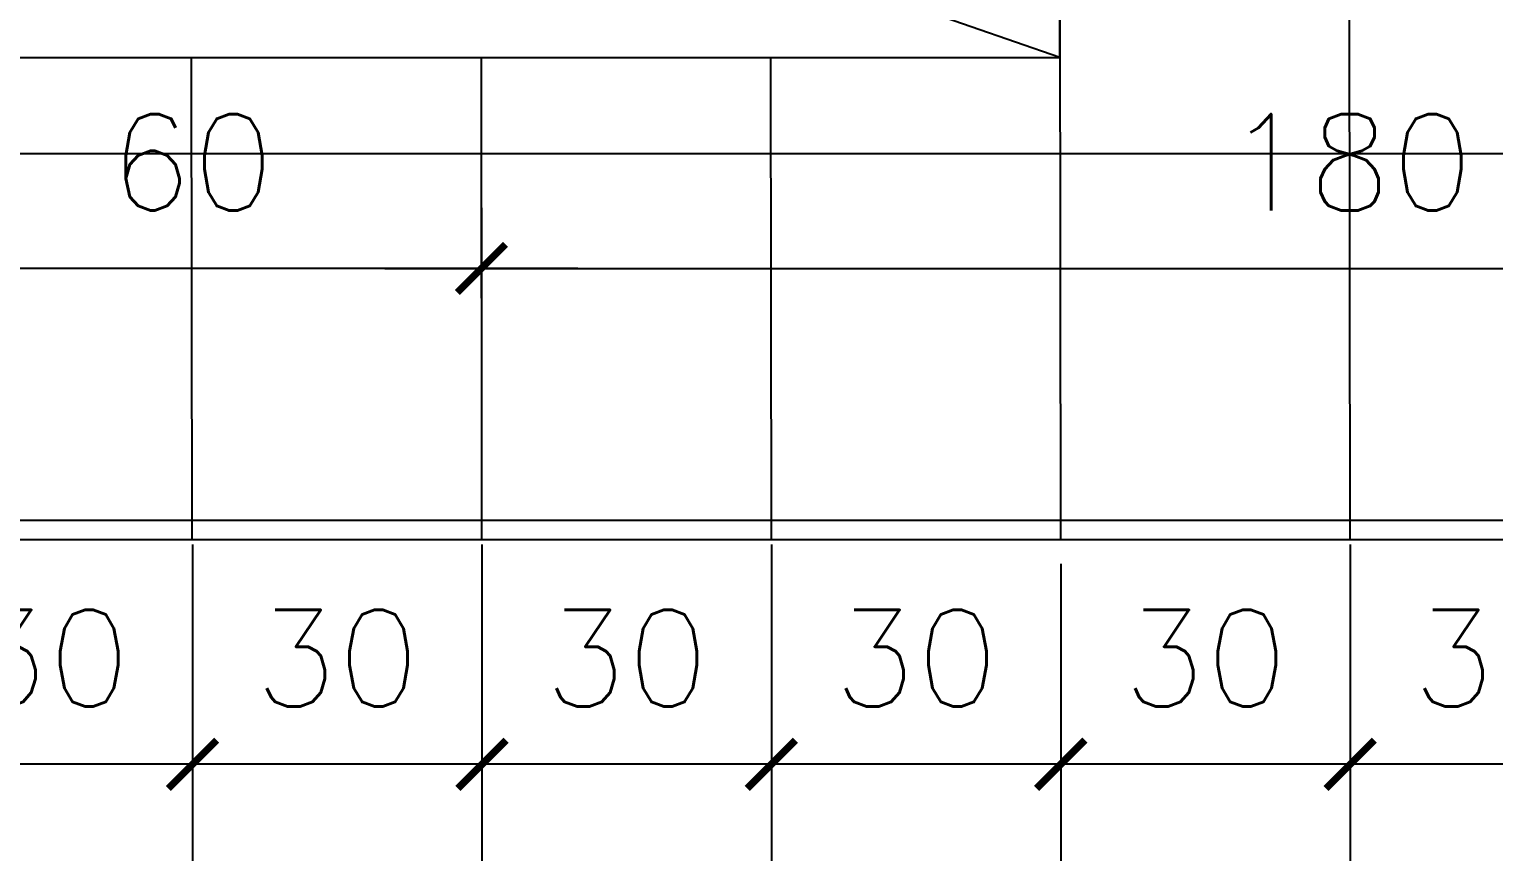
# Model space of a CAD drawing. Header units: centimetres. Extents: x -1797 to 2001, y -8788 to 1856.
# Drawn here: x -218.5 to -66.7, y -7733.7 to -7647.5 of the extents above; entities that cross this region are included whole.
import ezdxf

# ---------------------------------------------------------------- set-up
doc = ezdxf.new("R2010")
doc.units = ezdxf.units.CM
doc.header["$LTSCALE"] = 100
doc.header["$MEASUREMENT"] = 0
doc.header["$PDMODE"] = 35
doc.linetypes.add('HIDDEN', pattern=[0.375, 0.25, -0.125])
for name, color, linetype in [('DIM', 1, 'Continuous'), ('HATCH', 8, 'Continuous'), ('ID_Flooring_02', 127, 'Continuous'), ('WALL-01', 7, 'Continuous'), ('WALL-04', 1, 'Continuous'), ('WINDOWS', 1, 'Continuous')]:
    doc.layers.add(name, color=color, linetype=linetype)
doc.styles.add('ROMANS', font='romans')
doc.dimstyles.new('AS-17-100', dxfattribs={"dimtxt": 10, "dimasz": 5, "dimexe": 10, "dimexo": 10, "dimgap": 6, "dimtad": 1, "dimtoh": 1, "dimdec": 0, "dimdsep": 46, "dimtxsty": 'ROMANS', "dimblk1": 'ARCHTICK', "dimblk2": 'ARCHTICK', "dimsah": 1, "dimcen": 25, "dimdle": 10, "dimclrd": 1, "dimclre": 1, "dimclrt": 2, "dimadec": 0, "dimazin": 0, "dimtfac": 1, "dimtdec": 0, "dimtofl": 0, "dimtmove": 2, "dimatfit": 3, "dimldrblk": 'ARCHTICK', "dimfxl": 1, "dimtolj": 1, "dimtzin": 0, "dimarcsym": 0})

# ---------------------------------------------------------------- blocks, each defined once
blk = doc.blocks.new('_ARCHTICK')
at = {"color": 0, "linetype": 'ByBlock', "const_width": 0.15}
blk.add_lwpolyline([(-0.5, -0.5), (0.5, 0.5)], dxfattribs=at)
blk = doc.blocks.new('*D828')
at = {"layer": 'Defpoints', "color": 0, "transparency": 16777216}
for p in [(-81.62, -7690.91), (-51.62, -7690.97), (-81.62, -7723.69)]:
    blk.add_point(p, dxfattribs=at)
at = {"layer": 'DIM', "color": 1, "lineweight": -2, "transparency": 16777216}
for p, q in [((-81.62, -7700.91), (-81.62, -7733.69)), ((-51.62, -7700.97), (-51.62, -7733.69)), ((-41.62, -7723.69), (-91.62, -7723.69))]:
    blk.add_line(p, q, dxfattribs=at)
at = {"layer": 'DIM', "color": 1, "lineweight": -2, "transparency": 16777216, "xscale": 5, "yscale": 5, "zscale": 5, "rotation": 180}
blk.add_blockref('_ARCHTICK', (-81.62, -7723.69), dxfattribs=at)
at = {"layer": 'DIM', "color": 1, "lineweight": -2, "transparency": 16777216, "xscale": 5, "yscale": 5, "zscale": 5}
blk.add_blockref('_ARCHTICK', (-51.62, -7723.69), dxfattribs=at)
at = {"layer": 'DIM', "color": 2, "transparency": 16777216, "insert": (-66.62, -7712.69), "char_height": 10, "attachment_point": 5, "style": 'ROMANS'}
blk.add_mtext('\\A1;30', dxfattribs=at)
blk = doc.blocks.new('*D829')
at = {"layer": 'Defpoints', "color": 0, "transparency": 16777216}
for p in [(-81.62, -7690.91), (-111.62, -7692.91), (-111.62, -7723.69)]:
    blk.add_point(p, dxfattribs=at)
at = {"layer": 'DIM', "color": 1, "lineweight": -2, "transparency": 16777216}
for p, q in [((-81.62, -7700.91), (-81.62, -7733.69)), ((-111.62, -7702.91), (-111.62, -7733.69)), ((-71.62, -7723.69), (-121.62, -7723.69))]:
    blk.add_line(p, q, dxfattribs=at)
at = {"layer": 'DIM', "color": 1, "lineweight": -2, "transparency": 16777216, "xscale": 5, "yscale": 5, "zscale": 5, "rotation": 180}
blk.add_blockref('_ARCHTICK', (-111.62, -7723.69), dxfattribs=at)
at = {"layer": 'DIM', "color": 1, "lineweight": -2, "transparency": 16777216, "xscale": 5, "yscale": 5, "zscale": 5}
blk.add_blockref('_ARCHTICK', (-81.62, -7723.69), dxfattribs=at)
at = {"layer": 'DIM', "color": 2, "transparency": 16777216, "insert": (-96.62, -7712.69), "char_height": 10, "attachment_point": 5, "style": 'ROMANS'}
blk.add_mtext('\\A1;30', dxfattribs=at)
blk = doc.blocks.new('*D830')
at = {"layer": 'Defpoints', "color": 0, "transparency": 16777216}
for p in [(-141.62, -7690.91), (-111.62, -7692.91), (-141.62, -7723.69)]:
    blk.add_point(p, dxfattribs=at)
at = {"layer": 'DIM', "color": 1, "lineweight": -2, "transparency": 16777216}
for p, q in [((-141.62, -7700.91), (-141.62, -7733.69)), ((-111.62, -7702.91), (-111.62, -7733.69)), ((-101.62, -7723.69), (-151.62, -7723.69))]:
    blk.add_line(p, q, dxfattribs=at)
at = {"layer": 'DIM', "color": 1, "lineweight": -2, "transparency": 16777216, "xscale": 5, "yscale": 5, "zscale": 5, "rotation": 180}
blk.add_blockref('_ARCHTICK', (-141.62, -7723.69), dxfattribs=at)
at = {"layer": 'DIM', "color": 1, "lineweight": -2, "transparency": 16777216, "xscale": 5, "yscale": 5, "zscale": 5}
blk.add_blockref('_ARCHTICK', (-111.62, -7723.69), dxfattribs=at)
at = {"layer": 'DIM', "color": 2, "transparency": 16777216, "insert": (-126.62, -7712.69), "char_height": 10, "attachment_point": 5, "style": 'ROMANS'}
blk.add_mtext('\\A1;30', dxfattribs=at)
blk = doc.blocks.new('*D831')
at = {"layer": 'Defpoints', "color": 0, "transparency": 16777216}
for p in [(-171.62, -7690.91), (-141.62, -7690.91), (-171.62, -7723.69)]:
    blk.add_point(p, dxfattribs=at)
at = {"layer": 'DIM', "color": 1, "lineweight": -2, "transparency": 16777216}
for p, q in [((-171.62, -7700.91), (-171.62, -7733.69)), ((-141.62, -7700.91), (-141.62, -7733.69)), ((-131.62, -7723.69), (-181.62, -7723.69))]:
    blk.add_line(p, q, dxfattribs=at)
at = {"layer": 'DIM', "color": 1, "lineweight": -2, "transparency": 16777216, "xscale": 5, "yscale": 5, "zscale": 5, "rotation": 180}
blk.add_blockref('_ARCHTICK', (-171.62, -7723.69), dxfattribs=at)
at = {"layer": 'DIM', "color": 1, "lineweight": -2, "transparency": 16777216, "xscale": 5, "yscale": 5, "zscale": 5}
blk.add_blockref('_ARCHTICK', (-141.62, -7723.69), dxfattribs=at)
at = {"layer": 'DIM', "color": 2, "transparency": 16777216, "insert": (-156.62, -7712.69), "char_height": 10, "attachment_point": 5, "style": 'ROMANS'}
blk.add_mtext('\\A1;30', dxfattribs=at)
blk = doc.blocks.new('*D832')
at = {"layer": 'Defpoints', "color": 0, "transparency": 16777216}
for p in [(-201.62, -7690.91), (-171.62, -7690.91), (-201.62, -7723.69)]:
    blk.add_point(p, dxfattribs=at)
at = {"layer": 'DIM', "color": 1, "lineweight": -2, "transparency": 16777216}
for p, q in [((-201.62, -7700.91), (-201.62, -7733.69)), ((-171.62, -7700.91), (-171.62, -7733.69)), ((-161.62, -7723.69), (-211.62, -7723.69))]:
    blk.add_line(p, q, dxfattribs=at)
at = {"layer": 'DIM', "color": 1, "lineweight": -2, "transparency": 16777216, "xscale": 5, "yscale": 5, "zscale": 5, "rotation": 180}
blk.add_blockref('_ARCHTICK', (-201.62, -7723.69), dxfattribs=at)
at = {"layer": 'DIM', "color": 1, "lineweight": -2, "transparency": 16777216, "xscale": 5, "yscale": 5, "zscale": 5}
blk.add_blockref('_ARCHTICK', (-171.62, -7723.69), dxfattribs=at)
at = {"layer": 'DIM', "color": 2, "transparency": 16777216, "insert": (-186.62, -7712.69), "char_height": 10, "attachment_point": 5, "style": 'ROMANS'}
blk.add_mtext('\\A1;30', dxfattribs=at)
blk = doc.blocks.new('*D833')
at = {"layer": 'Defpoints', "color": 0, "transparency": 16777216}
for p in [(-231.62, -7690.91), (-201.62, -7690.91), (-231.62, -7723.69)]:
    blk.add_point(p, dxfattribs=at)
at = {"layer": 'DIM', "color": 1, "lineweight": -2, "transparency": 16777216}
for p, q in [((-231.62, -7700.91), (-231.62, -7733.69)), ((-201.62, -7700.91), (-201.62, -7733.69)), ((-191.62, -7723.69), (-241.62, -7723.69))]:
    blk.add_line(p, q, dxfattribs=at)
at = {"layer": 'DIM', "color": 1, "lineweight": -2, "transparency": 16777216, "xscale": 5, "yscale": 5, "zscale": 5, "rotation": 180}
blk.add_blockref('_ARCHTICK', (-231.62, -7723.69), dxfattribs=at)
at = {"layer": 'DIM', "color": 1, "lineweight": -2, "transparency": 16777216, "xscale": 5, "yscale": 5, "zscale": 5}
blk.add_blockref('_ARCHTICK', (-201.62, -7723.69), dxfattribs=at)
at = {"layer": 'DIM', "color": 2, "transparency": 16777216, "insert": (-216.62, -7712.69), "char_height": 10, "attachment_point": 5, "style": 'ROMANS'}
blk.add_mtext('\\A1;30', dxfattribs=at)
blk = doc.blocks.new('*D849')
at = {"layer": 'Defpoints', "color": 0, "transparency": 16777216}
for p in [(-171.68, -7656.01), (8.31, -7655.89), (8.31, -7672.28)]:
    blk.add_point(p, dxfattribs=at)
at = {"layer": 'DIM', "color": 1, "lineweight": -2, "transparency": 16777216}
for p, q in [((-171.68, -7666.01), (-171.68, -7682.28)), ((8.31, -7665.89), (8.31, -7682.28)), ((-181.68, -7672.28), (18.31, -7672.28))]:
    blk.add_line(p, q, dxfattribs=at)
at = {"layer": 'DIM', "color": 1, "lineweight": -2, "transparency": 16777216, "xscale": 5, "yscale": 5, "zscale": 5, "rotation": 180}
blk.add_blockref('_ARCHTICK', (-171.68, -7672.28), dxfattribs=at)
at = {"layer": 'DIM', "color": 1, "lineweight": -2, "transparency": 16777216, "xscale": 5, "yscale": 5, "zscale": 5}
blk.add_blockref('_ARCHTICK', (8.31, -7672.28), dxfattribs=at)
at = {"layer": 'DIM', "color": 2, "transparency": 16777216, "insert": (-81.68, -7661.28), "char_height": 10, "attachment_point": 5, "style": 'ROMANS'}
blk.add_mtext('\\A1;180', dxfattribs=at)
blk = doc.blocks.new('*D850')
at = {"layer": 'Defpoints', "color": 0, "transparency": 16777216}
for p in [(-231.68, -7656.01), (-171.68, -7656.01), (-231.68, -7672.28)]:
    blk.add_point(p, dxfattribs=at)
at = {"layer": 'DIM', "color": 1, "lineweight": -2, "transparency": 16777216}
for p, q in [((-231.68, -7666.01), (-231.68, -7682.28)), ((-171.68, -7666.01), (-171.68, -7682.28)), ((-161.68, -7672.28), (-241.68, -7672.28))]:
    blk.add_line(p, q, dxfattribs=at)
at = {"layer": 'DIM', "color": 1, "lineweight": -2, "transparency": 16777216, "xscale": 5, "yscale": 5, "zscale": 5, "rotation": 180}
blk.add_blockref('_ARCHTICK', (-231.68, -7672.28), dxfattribs=at)
at = {"layer": 'DIM', "color": 1, "lineweight": -2, "transparency": 16777216, "xscale": 5, "yscale": 5, "zscale": 5}
blk.add_blockref('_ARCHTICK', (-171.68, -7672.28), dxfattribs=at)
at = {"layer": 'DIM', "color": 2, "transparency": 16777216, "insert": (-201.68, -7661.28), "char_height": 10, "attachment_point": 5, "style": 'ROMANS'}
blk.add_mtext('\\A1;60', dxfattribs=at)
blk = doc.blocks.new('A$C5cec47ba')
at = {"layer": 'WINDOWS', "color": 8, "linetype": 'HIDDEN'}
blk.add_lwpolyline([(120, 10), (235, 50), (120, 90)], dxfattribs=at)
at = {"layer": 'WINDOWS'}
blk.add_lwpolyline([(280, 90), (280, 10), (120, 10), (120, 90)], close=True, dxfattribs=at)

msp = doc.modelspace()

# ---------------------------------------------------------------- linework, layer by layer
at = {"layer": 'ID_Flooring_02'}
for p, q in [((-111.62, -7700.37), (-111.82, -7540.37, 0)), ((-81.62, -7700.4), (-81.82, -7540.4, 0)), ((-201.66, -7700.37, 0), (-201.71, -7650.37, 0)), ((-171.62, -7700.37), (-171.68, -7650.42, 0)), ((-141.62, -7700.37), (-141.68, -7650.42, 0)), ((-301.62, -7660.37), (8.19, -7660.37))]:
    msp.add_line(p, q, dxfattribs=at)
at = {"layer": 'WALL-01'}
msp.add_line((-351.62, -7700.37), (8.38, -7700.37), dxfattribs=at)
at = {"layer": 'WALL-04'}
msp.add_line((-301.62, -7698.37), (-1.64, -7698.37), dxfattribs=at)

# ---------------------------------------------------------------- block references
at = {"layer": 'HATCH', "xscale": -1}
msp.add_blockref('A$C5cec47ba', (8.27, -7660.42, 0), dxfattribs=at)

# ---------------------------------------------------------------- dimensions: what is measured, and where the dimension line sits
at = {"layer": 'DIM'}
for base, p1, p2, picture, middle in [((-231.68, -7672.28), (-171.68, -7656.01), (-231.68, -7656.01), '*D850', (-201.68, -7661.28)), ((8.31, -7672.28), (-171.68, -7656.01), (8.31, -7655.89), '*D849', (-81.68, -7661.28)), ((-231.62, -7723.69, 0), (-201.62, -7690.91, 0), (-231.62, -7690.91, 0), '*D833', (-216.62, -7712.69, 0)), ((-201.62, -7723.69, 0), (-171.62, -7690.91, 0), (-201.62, -7690.91, 0), '*D832', (-186.62, -7712.69, 0)), ((-171.62, -7723.69, 0), (-141.62, -7690.91, 0), (-171.62, -7690.91, 0), '*D831', (-156.62, -7712.69, 0)), ((-141.62, -7723.69, 0), (-111.62, -7692.91, 0), (-141.62, -7690.91, 0), '*D830', (-126.62, -7712.69, 0)), ((-111.62, -7723.69, 0), (-81.62, -7690.91, 0), (-111.62, -7692.91, 0), '*D829', (-96.62, -7712.69, 0)), ((-81.62, -7723.69, 0), (-51.62, -7690.97, 0), (-81.62, -7690.91, 0), '*D828', (-66.62, -7712.69, 0))]:
    dim = msp.add_linear_dim(base=base, p1=p1, p2=p2, angle=180, dimstyle='AS-17-100', dxfattribs=at)
    dim.commit()
    dim.dimension.update_dxf_attribs({"geometry": picture, "text_midpoint": middle})

doc.saveas('drawing.dxf')
